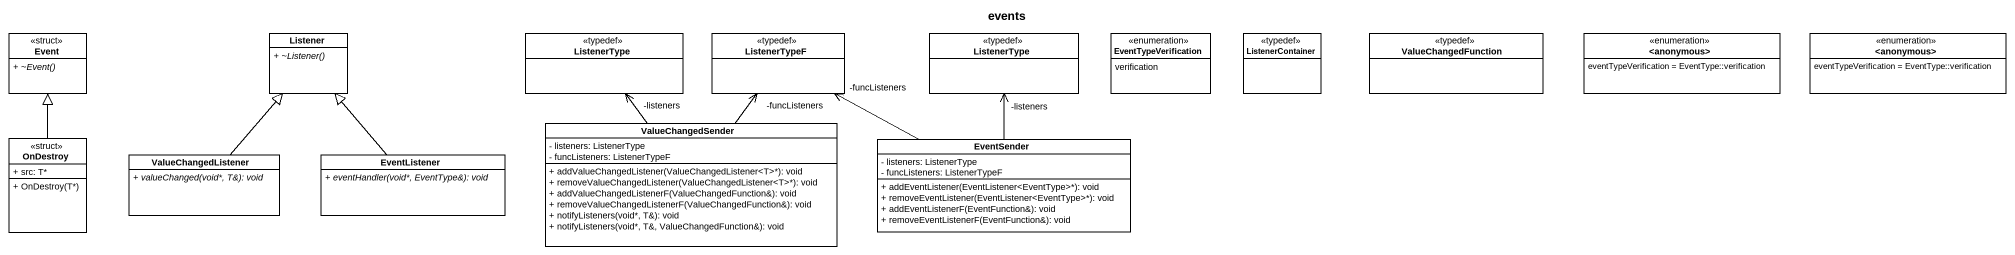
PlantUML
@startuml
title events
hide circle
hide empty members
skinparam classAttributeIconSize 0
class Event <<struct>> {
  {abstract} + ~Event()
}
class Listener {
  {abstract} + ~Listener()
}
class ListenerType <<typedef>>
class ListenerTypeF <<typedef>>
class "ListenerType" as ListenerType_2 <<typedef>>
enum EventTypeVerification {
  verification
}
class ListenerContainer <<typedef>>
class ValueChangedFunction <<typedef>>
enum "<anonymous>" as anonymous {
  eventTypeVerification = EventType::verification
}
enum "<anonymous>" as anonymous_2 {
  eventTypeVerification = EventType::verification
}
class OnDestroy <<struct>> {
  + src: T*
  + OnDestroy(T*)
}
class ValueChangedSender {
  - listeners: ListenerType
  - funcListeners: ListenerTypeF
  + addValueChangedListener(ValueChangedListener<T>*): void
  + removeValueChangedListener(ValueChangedListener<T>*): void
  + addValueChangedListenerF(ValueChangedFunction&): void
  + removeValueChangedListenerF(ValueChangedFunction&): void
  + notifyListeners(void*, T&): void
  + notifyListeners(void*, T&, ValueChangedFunction&): void
}
class EventSender {
  - listeners: ListenerType
  - funcListeners: ListenerTypeF
  + addEventListener(EventListener<EventType>*): void
  + removeEventListener(EventListener<EventType>*): void
  + addEventListenerF(EventFunction&): void
  + removeEventListenerF(EventFunction&): void
}
class ValueChangedListener {
  {abstract} + valueChanged(void*, T&): void
}
class EventListener {
  {abstract} + eventHandler(void*, EventType&): void
}
OnDestroy -up-|> Event
ValueChangedSender -up-> "-listeners" ListenerType
ValueChangedSender -up-> "-funcListeners" ListenerTypeF
EventSender -left-> "-funcListeners" ListenerTypeF
EventSender -up-> "-listeners" ListenerType_2
ValueChangedListener -up-|> Listener
EventListener -up-|> Listener
@enduml
